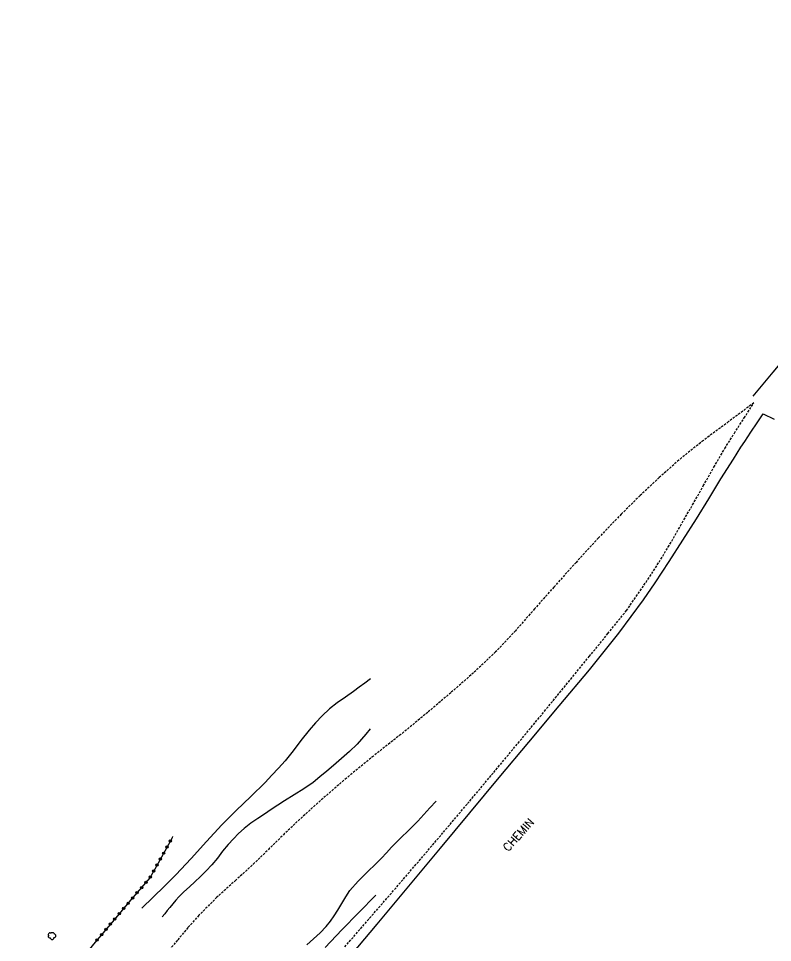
# Model space of a CAD drawing. Header units: millimetres. Extents: x 105000 to 106000, y 137000 to 138000.
# Drawn here: x 105477 to 105641.9, y 137412.2 to 137614.3 of the extents above; entities that cross this region are included whole.
import ezdxf

# ---------------------------------------------------------------- set-up
doc = ezdxf.new("R2010")
doc.units = ezdxf.units.MM
doc.linetypes.add('DASHED', pattern=[0.75, 0.5, -0.25])
doc.layers.get('0').update_dxf_attribs({"linetype": 'CONTINUOUS'})
for name, color, linetype in [('W0070', 7, 'DASHED'), ('W0071', 7, 'CONTINUOUS'), ('W0211', 2, 'CONTINUOUS'), ('W0214', 2, 'CONTINUOUS'), ('W0300', 7, 'CONTINUOUS'), ('W0323', 7, 'CONTINUOUS'), ('W0330', 7, 'CONTINUOUS'), ('W0989', 7, 'CONTINUOUS')]:
    doc.layers.add(name, color=color, linetype=linetype)
doc.styles.get("Standard").update_dxf_attribs({"font": 'romans.shx', "width": 0.85})

# ---------------------------------------------------------------- blocks, each defined once
blk = doc.blocks.new('T300')
for p, q in [((-0.8, 0.51), (-0.86, 0.34)), ((-0.86, 0.34), (-0.86, 0.17)), ((-0.86, 0.17), (-0.74, 0.06)), ((-0.69, 0.63), (-0.8, 0.51)), ((-0.8, -0.06), (-0.74, 0.06)), ((-0.74, 0.06), (-0.69, 0.11)), ((-0.57, 0.69), (-0.69, 0.63)), ((-0.46, 0.69), (-0.57, 0.69)), ((-0.29, 0.63), (-0.46, 0.69)), ((-0.29, 0.63), (-0.17, 0.74)), ((-0.23, 0.57), (-0.29, 0.63)), ((-0.17, 0.74), (-0.06, 0.8)), ((-0.06, 0.8), (0.06, 0.8)), ((0.06, 0.8), (0.23, 0.74)), ((0.23, 0.74), (0.34, 0.63)), ((0.34, 0.63), (0.4, 0.51)), ((0.46, 0.46), (0.34, 0.46)), ((0.4, 0.51), (0.4, 0.46)), ((0.57, 0.4), (0.46, 0.46)), ((0.57, 0.4), (0.69, 0.29)), ((0.69, 0.29), (0.74, 0.17)), ((0.74, 0.06), (0.69, -0.17)), ((0.74, 0.17), (0.74, 0.06)), ((-0.8, -0.17), (-0.8, -0.06)), ((-0.8, -0.23), (-0.8, -0.17)), ((-0.74, -0.34), (-0.8, -0.23)), ((-0.69, -0.4), (-0.74, -0.34)), ((-0.51, -0.46), (-0.69, -0.4)), ((-0.4, -0.46), (-0.51, -0.46)), ((-0.4, -0.46), (-0.34, -0.46)), ((-0.34, -0.46), (-0.34, -0.4)), ((-0.34, -0.51), (-0.34, -0.46)), ((-0.29, -0.63), (-0.34, -0.51)), ((-0.17, -0.74), (-0.29, -0.63)), ((-0.06, -0.8), (-0.17, -0.74)), ((0.06, -0.8), (-0.06, -0.8)), ((0.17, -0.74), (0.06, -0.8)), ((0.23, -0.69), (0.17, -0.74)), ((0.29, -0.46), (0.23, -0.46)), ((0.29, -0.63), (0.23, -0.69)), ((0.46, -0.4), (0.29, -0.46)), ((0.34, -0.51), (0.29, -0.63)), ((0.34, -0.51), (0.34, -0.46)), ((0.57, -0.34), (0.46, -0.4)), ((0.63, -0.29), (0.57, -0.34)), ((0.69, -0.17), (0.63, -0.29))]:
    blk.add_line(p, q)
blk = doc.blocks.new('t323o')
at = {"color": 0, "linetype": 'Continuous'}
for radius in [0.25, 0.15]:
    blk.add_circle((0, 0), radius, dxfattribs=at)

msp = doc.modelspace()

# ---------------------------------------------------------------- linework, layer by layer
at = {"layer": 'W0070'}
msp.add_lwpolyline([(105548.36, 137411.3), (105553.79, 137417.57), (105559.23, 137423.85), (105564.63, 137430.14), (105569.93, 137436.37), (105575.2, 137442.61), (105580.45, 137448.88), (105586.24, 137455.83), (105592.01, 137462.81), (105597.75, 137469.81), (105601.82, 137474.8), (105605.88, 137479.8), (105609.94, 137484.81), (105612.08, 137487.92), (105614.22, 137491.03), (105616.3, 137494.17), (105619.09, 137498.73), (105621.76, 137503.35), (105624.41, 137507.98), (105626.75, 137512.09), (105629.07, 137516.21), (105631.46, 137520.28), (105633.54, 137523.62), (105635.68, 137526.94), (105637.81, 137530.25), (105632.28, 137526.14), (105626.76, 137522.03), (105621.4, 137517.72), (105617.1, 137513.9), (105612.91, 137509.96), (105608.82, 137505.92), (105603.8, 137500.71), (105598.92, 137495.36), (105594.07, 137489.98), (105589.86, 137485.21), (105585.68, 137480.42), (105581.34, 137475.8), (105576.53, 137471.24), (105571.54, 137466.87), (105566.49, 137462.57), (105560.6, 137457.75), (105554.62, 137453.03), (105548.73, 137448.21), (105545.29, 137445.25), (105541.88, 137442.25), (105538.52, 137439.2), (105535.21, 137436.05), (105531.93, 137432.85), (105528.65, 137429.66), (105524.53, 137425.89), (105520.4, 137422.13), (105516.45, 137418.2), (105514.07, 137415.51), (105511.77, 137412.74), (105509.47, 137409.98)], dxfattribs=at)
at = {"layer": 'W0071'}
msp.add_lwpolyline([(105702.06, 137615.11), (105698.46, 137610.07), (105694.01, 137603.73), (105689.56, 137597.39), (105685.01, 137591.12), (105681.15, 137586.07), (105677.23, 137581.07), (105673.31, 137576.05), (105668.94, 137570.34), (105664.58, 137564.62), (105660.16, 137558.96), (105657.79, 137556.02), (105655.41, 137553.1), (105653.01, 137550.19), (105649.35, 137545.77), (105645.65, 137541.38), (105641.96, 137536.99), (105637.59, 137531.73)], dxfattribs=at)
at = {"layer": 'W0211'}
for points in [[(105553.97, 137469.89), (105552.74, 137468.97), (105551.52, 137468.05), (105550.28, 137467.13), (105548.49, 137465.89), (105546.69, 137464.65), (105544.98, 137463.32), (105543.43, 137461.84), (105541.96, 137460.27), (105540.54, 137458.66), (105538.76, 137456.45), (105537.06, 137454.18), (105535.3, 137451.97), (105533.87, 137450.38), (105532.41, 137448.82), (105530.93, 137447.27), (105527.81, 137444.15), (105524.62, 137441.1), (105521.48, 137438), (105518.1, 137434.36), (105514.78, 137430.65), (105511.4, 137427.02), (105508.96, 137424.58), (105506.48, 137422.17), (105504, 137419.77)], [(105544.04, 137411.14), (105547.69, 137414.99), (105551.41, 137418.79), (105555.12, 137422.59)]]:
    msp.add_lwpolyline(points, dxfattribs=at)
at = {"layer": 'W0214'}
for points in [[(105553.89, 137458.96), (105552.95, 137457.83), (105552.01, 137456.7), (105551.03, 137455.61), (105549.38, 137453.99), (105547.64, 137452.45), (105545.88, 137450.95), (105544.41, 137449.69), (105542.93, 137448.45), (105541.41, 137447.26), (105539.37, 137445.85), (105537.26, 137444.53), (105535.16, 137443.21), (105533.71, 137442.26), (105532.27, 137441.3), (105530.83, 137440.34), (105529.31, 137439.33), (105527.8, 137438.32), (105526.37, 137437.21), (105525.15, 137436.1), (105523.99, 137434.92), (105522.87, 137433.7), (105521.65, 137432.21), (105520.49, 137430.68), (105519.28, 137429.2), (105518.07, 137427.93), (105516.82, 137426.7), (105515.55, 137425.49), (105514.38, 137424.42), (105513.19, 137423.36), (105512.06, 137422.25), (105511.38, 137421.5), (105510.73, 137420.73), (105510.09, 137419.94), (105509.54, 137419.24), (105509, 137418.54), (105508.46, 137417.83)], [(105540.07, 137411.71), (105541.51, 137413.04), (105542.97, 137414.35), (105544.32, 137415.74), (105545.21, 137416.9), (105546.04, 137418.11), (105546.85, 137419.34), (105547.73, 137420.78), (105548.57, 137422.24), (105549.48, 137423.64), (105551.28, 137425.7), (105553.27, 137427.6), (105555.25, 137429.52), (105556.37, 137430.7), (105557.47, 137431.89), (105558.59, 137433.07), (105560.49, 137434.98), (105562.42, 137436.86), (105564.32, 137438.77), (105565.66, 137440.23), (105566.98, 137441.69), (105568.31, 137443.16)]]:
    msp.add_lwpolyline(points, dxfattribs=at)
at = {"layer": 'W0323'}
msp.add_lwpolyline([(105510.72, 137435.43), (105510.59, 137435.17), (105509, 137432.19), (105507.92, 137430.24), (105506.82, 137428.31), (105505.73, 137426.38), (105501.6, 137421.55), (105497.48, 137416.72), (105493.39, 137411.86), (105490.32, 137407.99), (105487.28, 137404.09), (105484.05, 137400.36), (105482.88, 137399.15), (105481.69, 137397.96), (105480.5, 137396.77), (105477.9, 137398.73), (105477.01, 137399.4)], dxfattribs=at)
at = {"layer": 'W0330'}
msp.add_lwpolyline([(105548.51, 137408.02), (105555.43, 137416.29), (105562.34, 137424.57), (105569.25, 137432.85), (105575.7, 137440.59), (105582.14, 137448.34), (105588.59, 137456.08), (105595.23, 137463.97), (105601.87, 137471.85), (105608.27, 137479.92), (105610.98, 137483.55), (105613.64, 137487.21), (105616.23, 137490.92), (105619.3, 137495.54), (105622.28, 137500.23), (105625.23, 137504.92), (105627.93, 137509.27), (105630.61, 137513.62), (105633.33, 137517.95), (105634.15, 137519.25), (105634.98, 137520.54), (105635.82, 137521.83), (105637.15, 137523.85), (105638.5, 137525.86), (105639.85, 137527.88), (105642.27, 137526.66)], dxfattribs=at)

# ---------------------------------------------------------------- block references
at = {"layer": 'W0300', "rotation": 359.9999899820874}
msp.add_blockref('T300', (105484.38, 137413.67), dxfattribs=at)
at = {"layer": 'W0323'}
for p, rotation in [((105510.19, 137434.43), 241.9115646212056), ((105508.78, 137431.79), 240.9554117700164), ((105509.49, 137433.11), 241.9115646212056), ((105508.05, 137430.48), 240.9554117700164), ((105506.57, 137427.86), 240.494848599083), ((105507.31, 137429.17), 240.4821518013949), ((105505.83, 137426.56), 240.494848599083), ((105503.92, 137424.26), 229.4721300643527), ((105504.89, 137425.4), 229.4721300643527), ((105501.97, 137421.98), 229.4721300643527), ((105502.94, 137423.12), 229.4721300643527), ((105500.02, 137419.7), 229.4779945502785), ((105500.99, 137420.84), 229.4779945502785), ((105499.04, 137418.55), 229.4779945502785), ((105497.1, 137416.27), 229.958683182311), ((105498.07, 137417.41), 229.4779945502785), ((105495.17, 137413.97), 229.958683182311), ((105496.13, 137415.12), 229.958683182311), ((105494.2, 137412.83), 229.958683182311)]:
    msp.add_blockref('t323o', p, dxfattribs=dict(at, rotation=rotation))

# ---------------------------------------------------------------- texts
at = {"layer": 'W0989'}
msp.add_text('CHEMIN', height=1.75, rotation=47.8116, dxfattribs=at).set_placement((105584.05, 137432))

doc.saveas('drawing.dxf')
